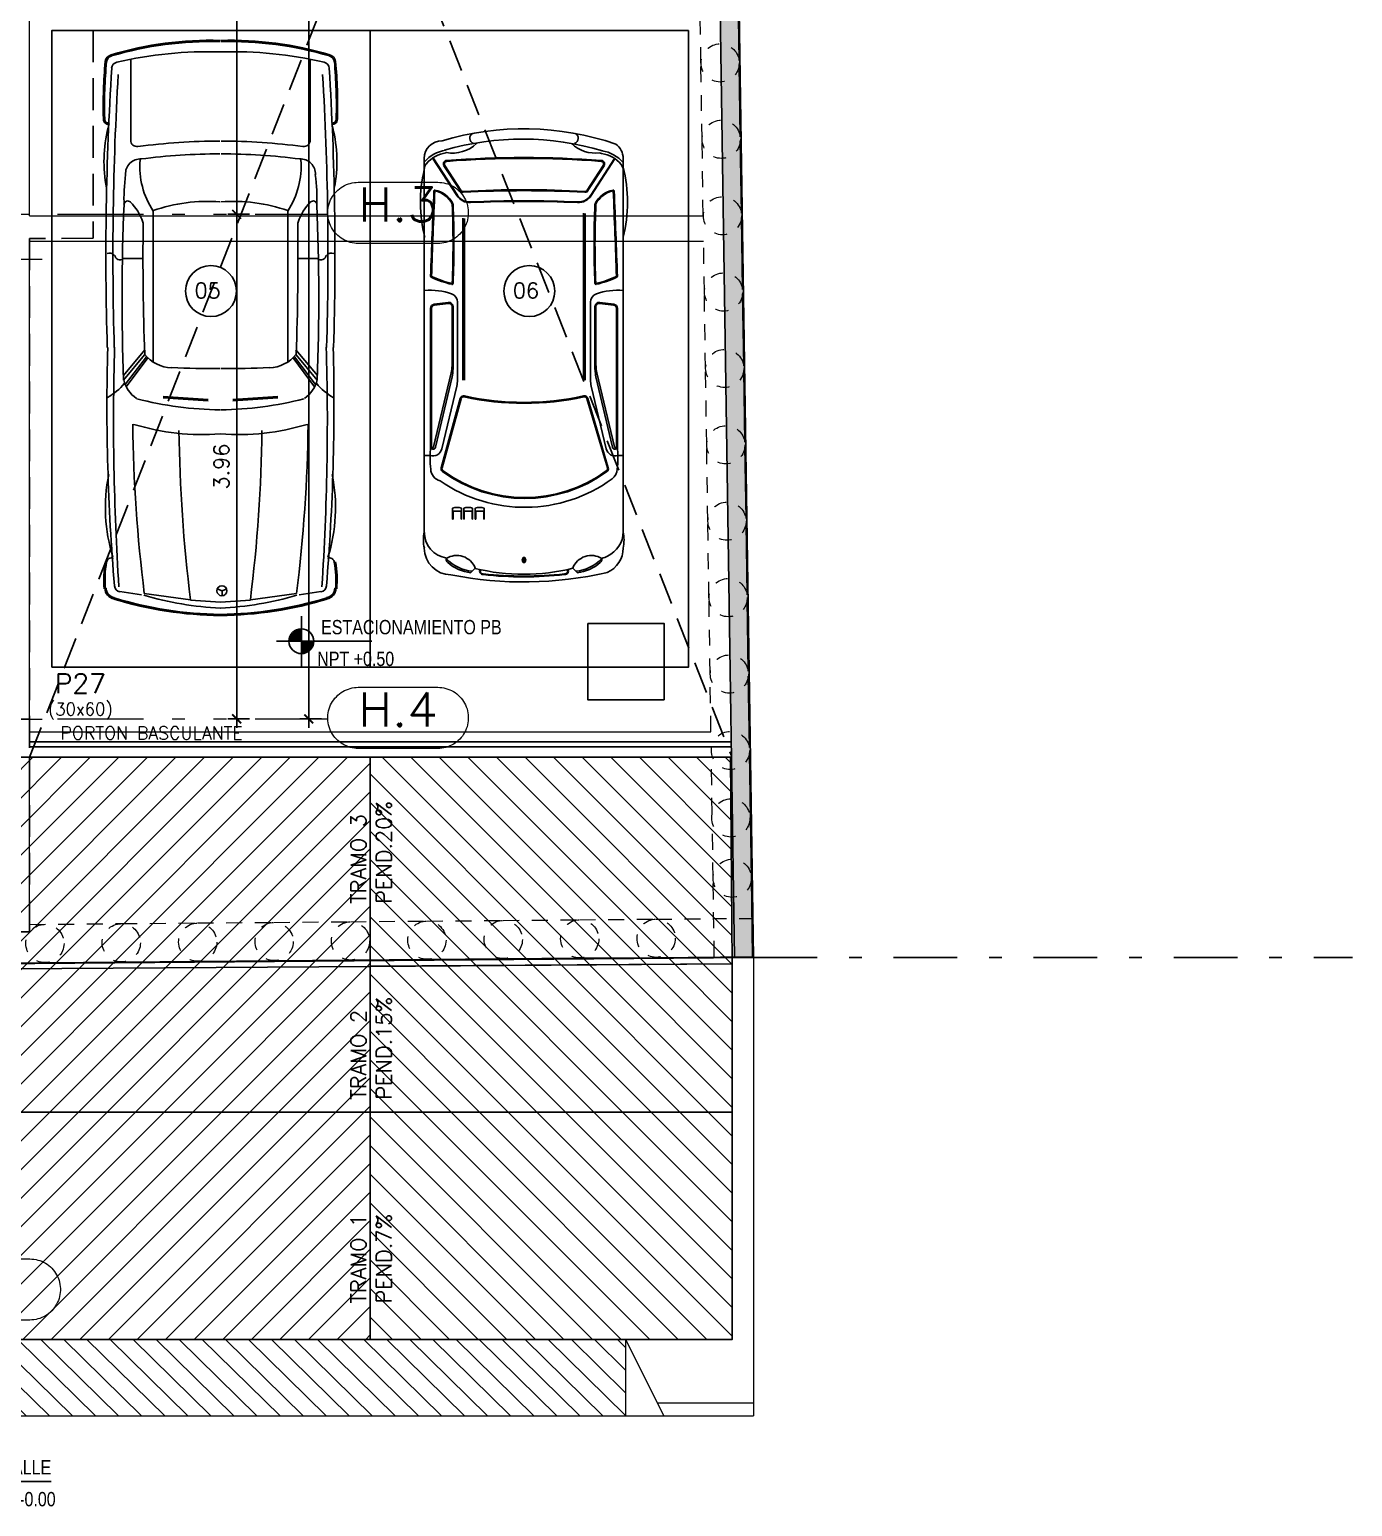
# Model space of a CAD drawing. Header units: metres. Extents: x 219 to 707, y -561 to -17.
# Drawn here: x 365.05 to 375.43, y -90.21 to -78.61 of the extents above; entities that cross this region are included whole.
import ezdxf
from ezdxf.enums import TextEntityAlignment as Align

# ---------------------------------------------------------------- set-up
doc = ezdxf.new("R2010")
doc.units = ezdxf.units.M
for name, pattern in [('CYPE_PUNTO', [0.075, 0, -0.075]), ('CYPE_RAYAPUNTOPUNTO', [0.45, 0.225, -0.075, 0, -0.075, 0, -0.075]), ('DASHDOT', [1, 0.5, -0.25, 0, -0.25]), ('DASHED', [0.75, 0.5, -0.25]), ('DASHED2', [0.375, 0.25, -0.125]), ('HIDDEN', [0.375, 0.25, -0.125])]:
    doc.linetypes.add(name, pattern=pattern)
for name, color, linetype in [('1', 1, 'Continuous'), ('A-Aberturas', 2, 'Continuous'), ('A-Autos', 254, 'Continuous'), ('A-Muros', 4, 'Continuous'), ('A-Pisos', 1, 'Continuous'), ('A-Proyección', 1, 'HIDDEN'), ('A-Texto', 3, 'Continuous'), ('CT-75-NIVEL', 1, 'Continuous'), ('Dr Ejes en bloque', 4, 'Continuous'), ('TCOTA', 1, 'Continuous')]:
    doc.layers.add(name, color=color, linetype=linetype)
doc.layers.add('4', color=7, linetype='Continuous', true_color=0x8c8c8c)
for name, color, linetype, lineweight in [('COTAS_REF_LINEAS', 2, 'Continuous', 0), ('COTAS_REPLANTEO', 7, 'CYPE_RAYAPUNTOPUNTO', 0), ('PILAR_DIM', 253, 'Continuous', 0), ('PILAR_EJES', 1, 'Continuous', 0), ('PILAR_REF', 253, 'Continuous', 0), ('VIG_CARAS', 253, 'Continuous', 9)]:
    doc.layers.add(name, color=color, linetype=linetype, lineweight=lineweight)
doc.layers.add('M1-Muro Común 20', color=12, linetype='Continuous', transparency=0.5)
doc.styles.add('CYPETXT', font='romans', dxfattribs={"height": 0.2})
doc.styles.add('ROMANS', font='arial.ttf', dxfattribs={"width": 1.02, "height": 1.2})
doc.styles.add('T12', font='romans.shx', dxfattribs={"height": 0.12})
doc.dimstyles.new('DIM50', dxfattribs={"dimtxt": 0.12, "dimasz": 0.07, "dimexe": 0.1, "dimexo": 0.05, "dimgap": 0.06, "dimtad": 1, "dimzin": 4, "dimdsep": 46, "dimtxsty": 'T12', "dimblk1": 'COTA1', "dimblk2": 'COTA1', "dimsah": 1, "dimcen": 0.07, "dimclrt": 3, "dimadec": 0, "dimazin": 0, "dimtfac": 1, "dimtmove": 2, "dimatfit": 0, "dimldrblk": 'COTA1', "dimfxl": 1, "dimtolj": 1, "dimtzin": 4, "dimarcsym": 0})
pattern_1 = [(45, (5.32467, -3e-14), (-0.1122532, 0.1122532), [])]
pattern_2 = [(135, (5.32467, -3e-14), (-0.1122532, -0.1122532), [])]

# ---------------------------------------------------------------- blocks, each defined once
blk = doc.blocks.new('Cabrio')
at = {"layer": 'A-Autos', "transparency": 33554483}
for p, q in [((-0.722, 3.796), (-0.722, 4.427)), ((0.687, 3.796), (0.687, 4.427)), ((-0.899, 3.893), (-0.891, 3.926)), ((0.864, 3.893), (0.856, 3.926)), ((-0.547, 3.239), (-0.547, 2.05)), ((0.512, 3.239), (0.512, 2.05)), ((-0.621, 2.866), (-0.78, 2.866)), ((0.586, 2.866), (0.745, 2.866)), ((-0.61, 2.15), (-0.78, 1.948)), ((-0.613, 2.11), (-0.778, 1.912)), ((-0.597, 2.094), (-0.765, 1.877)), ((-0.586, 2.09), (-0.757, 1.86)), ((0.551, 2.09), (0.722, 1.86)), ((0.563, 2.094), (0.73, 1.877)), ((0.575, 2.15), (0.745, 1.948)), ((0.578, 2.11), (0.743, 1.912)), ((-0.114, 1.759), (-0.467, 1.784)), ((-0.115, 1.749), (-0.467, 1.774)), ((0.079, 1.759), (0.432, 1.784)), ((0.08, 1.749), (0.432, 1.774)), ((-0.807, 0.251), (-0.637, 0.227)), ((-0.616, 0.237), (-0.253, 0.187)), ((-0.005, 0.258), (-0.038, 0.271)), ((-0.005, 0.258), (0.028, 0.271)), ((-0.005, 0.258), (-0.005, 0.218)), ((0.581, 0.237), (0.218, 0.187)), ((0.772, 0.251), (0.602, 0.227)), ((-0.253, 0.185), (-0.018, 0.169)), ((0.218, 0.185), (-0.017, 0.169))]:
    blk.add_line(p, q, dxfattribs=at)
blk.add_circle((-0.006, 0.258), 0.0394, dxfattribs=at)
for centre, radius, start, end in [((-0.092, 1.816), 2.765, 88.5213, 106.459), ((-0.092, 1.816), 2.755, 88.5365, 106.4736), ((0.057, 1.816), 2.765, 73.541, 91.4787), ((0.057, 1.816), 2.755, 73.5264, 91.4635), ((2.822, 4.068), 3.76, 174.7168, 181.5199), ((2.822, 4.068), 3.75, 174.7168, 181.5199), ((-0.862, 4.408), 0.06, 102.4399, 174.7168), ((-0.862, 4.408), 0.05, 102.4399, 174.7168), ((-0.822, 4.359), 0.05, 101.0037, 175.9241), ((-0.109, 1.299), 3.192, 88.3803, 103.08), ((0.074, 1.299), 3.192, 76.92, 91.6197), ((0.787, 4.359), 0.05, 4.0759, 78.9963), ((0.827, 4.408), 0.05, 5.2832, 77.5601), ((0.827, 4.408), 0.06, 5.2832, 77.5601), ((-2.857, 4.068), 3.75, 358.4801, 5.2832), ((-2.857, 4.068), 3.76, 358.4801, 5.2832), ((22.863, 2.889), 23.78, 176.4467, 181.7355), ((23.085, 2.891), 23.947, 176.5992, 181.7295), ((-23.12, 2.891), 23.947, 358.2705, 3.4008), ((-22.898, 2.889), 23.78, 358.2645, 3.5533), ((-0.895, 3.962), 0.0414, 168.2188, 278.24), ((-0.895, 3.962), 0.0314, 168.2188, 278.24), ((0.86, 3.962), 0.0414, 261.76, 11.7812), ((0.86, 3.962), 0.0314, 261.76, 11.7812), ((0.16, 3.629), 1.092, 165.9777, 191.0136), ((-0.195, 3.629), 1.092, 348.9864, 14.0223), ((-0.672, 3.796), 0.05, 180, 277.5451), ((-0.022, -1.111), 4.9, 90, 97.5451), ((-0.013, -1.111), 4.9, 82.4549, 90), ((0.637, 3.796), 0.05, 262.4549, 0), ((-0.647, 3.533), 0.116, 85.6414, 183.7934), ((-0.007, 3.592), 0.644, 175.638, 213.1874), ((-0.641, 3.64), 0.009, 97.4267, 175.638), ((-0.022, -1.111), 4.8, 90, 97.4267), ((-0.013, -1.111), 4.8, 82.5733, 90), ((-0.028, 3.592), 0.644, 326.8126, 4.362), ((0.612, 3.533), 0.116, 356.2066, 94.3586), ((0.606, 3.64), 0.009, 4.362, 82.5733), ((0.668, 3.334), 1.443, 172.3616, 182.1737), ((-0.703, 3.334), 1.443, 357.8263, 7.6384), ((16.216, 2.561), 17.006, 177.5401, 182.1882), ((-0.745, 3.289), 0.03, 47.8302, 176.9096), ((-1.023, 3.018), 0.418, 18.8652, 44.5869), ((-0.117, 2.014), 1.302, 85.7749, 109.2688), ((0.082, 2.014), 1.302, 70.7312, 94.2251), ((0.988, 3.018), 0.418, 135.4131, 161.1348), ((0.71, 3.289), 0.03, 3.0904, 132.1698), ((-16.251, 2.561), 17.006, 357.8118, 2.4599), ((-0.675, 3.137), 0.05, 357.7393, 18.8652), ((19.947, 2.869), 20.573, 179.2603, 182.0981), ((-19.982, 2.869), 20.573, 357.9019, 0.7397), ((0.64, 3.137), 0.05, 161.1348, 182.2607), ((-0.89, 2.855), 0.0541, 46.0554, 109.2358), ((0.855, 2.855), 0.0541, 70.7642, 133.9446), ((-0.807, 2.897), 0.0409, 184.5053, 310.9236), ((0.772, 2.897), 0.0409, 229.0764, 355.4947), ((16.166, 1.715), 17.075, 178.481, 184.7668), ((19.252, 1.591), 20.109, 178.346, 183.7106), ((-0.391, 2.29), 0.282, 218.1314, 267.7943), ((0.356, 2.29), 0.282, 272.2057, 321.8686), ((-19.287, 1.591), 20.109, 356.2894, 1.654), ((-16.201, 1.715), 17.075, 355.2332, 1.519), ((-0.125, 6.497), 4.494, 266.4971, 271.3186), ((0.09, 6.497), 4.494, 268.6814, 273.5029), ((-1.12, 2.165), 0.445, 299.0869, 321.3921), ((-0.544, 1.966), 0.238, 192.2235, 236.0087), ((0.509, 1.966), 0.238, 303.9913, 347.7765), ((1.085, 2.165), 0.445, 218.6079, 240.9131), ((0.021, 4.472), 2.794, 255.6204, 269.1394), ((-0.056, 4.472), 2.794, 270.8606, 284.3796), ((11.14, 1.707), 11.847, 180.678, 187.1268), ((-0.166, 3.296), 1.811, 252.9415, 274.7026), ((11.503, 1.657), 11.847, 180.678, 187.1268), ((0.131, 3.296), 1.811, 265.2974, 287.0585), ((-11.538, 1.657), 11.847, 352.8732, 359.322), ((-11.175, 1.707), 11.847, 352.8732, 359.322), ((0.381, 0.91), 1.302, 168.4789, 197.4067), ((-0.416, 0.91), 1.302, 342.5933, 11.5211), ((-0.183, 0.345), 0.751, 169.2854, 185.5407), ((-0.183, 0.345), 0.741, 169.2854, 185.5407), ((-0.874, 0.478), 0.0378, 63.4351, 179.3895), ((0.839, 0.478), 0.0378, 0.6105, 116.5649), ((0.148, 0.345), 0.741, 354.4593, 10.7146), ((0.148, 0.345), 0.751, 354.4593, 10.7146), ((-0.839, 0.28), 0.087, 181.8383, 260.9889), ((-0.839, 0.28), 0.077, 181.8383, 260.9889), ((-0.8, 0.3), 0.05, 184.7668, 262.0851), ((0.765, 0.3), 0.05, 277.9149, 355.2332), ((0.804, 0.28), 0.077, 279.0111, 358.1617), ((0.804, 0.28), 0.087, 279.0111, 358.1617), ((0.027, 3.116), 3.054, 253.195, 269.1512), ((0.027, 3.116), 3.044, 253.195, 269.1512), ((0.085, 2.57), 2.45, 253.3204, 267.5795), ((-0.12, 2.57), 2.45, 272.4205, 286.6796), ((-0.062, 3.116), 3.044, 270.8488, 286.805), ((-0.062, 3.116), 3.054, 270.8488, 286.805)]:
    blk.add_arc(centre, radius, start, end, dxfattribs=at)
blk = doc.blocks.new('Twingopl')
at = {"layer": 'A-Autos', "transparency": 33554483}
for p, q in [((3.387, 0.791), (0.456, 0.791)), ((1.056, 0.745), (1.056, 0.787)), ((1.12, 0.703), (1.673, 0.572)), ((1.122, 0.717), (1.704, 0.579)), ((1.124, 0.741), (2.21, 0.741)), ((1.124, 0.734), (2.21, 0.734)), ((2.25, 0.602), (2.236, 0.711)), ((2.257, 0.603), (2.243, 0.712)), ((3.097, 0.536), (3.391, 0.726)), ((3.1, 0.531), (3.394, 0.721)), ((0.957, 0.651), (1.501, 0.502)), ((0.959, 0.658), (1.503, 0.508)), ((1.108, 0.652), (1.599, 0.535)), ((3.135, 0.51), (3.329, 0.636)), ((3.139, 0.504), (3.333, 0.63)), ((0.642, 0.569), (0.554, 0.569)), ((0.554, 0.569), (0.554, 0.565)), ((0.619, 0.565), (0.554, 0.565)), ((0.554, 0.502), (0.619, 0.502)), ((0.554, 0.502), (0.554, 0.499)), ((0.554, 0.499), (0.642, 0.499)), ((0.642, 0.481), (0.554, 0.481)), ((0.554, 0.481), (0.554, 0.477)), ((0.619, 0.477), (0.554, 0.477)), ((0.619, 0.565), (0.619, 0.502)), ((0.619, 0.477), (0.619, 0.414)), ((1.648, 0.53), (2.258, 0.53)), ((1.648, 0.488), (2.919, 0.488)), ((1.648, 0.476), (2.915, 0.476)), ((1.73, 0.565), (2.224, 0.565)), ((1.76, 0.572), (2.224, 0.572)), ((0.172, 0.389), (0.134, 0.427)), ((0.554, 0.414), (0.619, 0.414)), ((0.554, 0.414), (0.554, 0.411)), ((0.554, 0.411), (0.642, 0.411)), ((0.642, 0.391), (0.554, 0.391)), ((0.554, 0.391), (0.554, 0.387)), ((0.619, 0.387), (0.554, 0.387)), ((0.619, 0.387), (0.619, 0.324)), ((0.554, 0.324), (0.619, 0.324)), ((0.554, 0.324), (0.554, 0.321)), ((0.554, 0.321), (0.642, 0.321)), ((0.214, 0.015), (0.234, 0.023)), ((0.214, 0.015), (0.214, 0.008)), ((0.214, 0), (0.214, 0.008)), ((0.214, 0), (0.234, -0.008)), ((0.219, 0.008), (0.234, 0.014)), ((0.219, 0.008), (0.234, 0.002)), ((0.254, 0.015), (0.234, 0.023)), ((0.248, 0.008), (0.234, 0.014)), ((0.248, 0.008), (0.234, 0.002)), ((0.254, 0), (0.234, -0.008)), ((0.254, 0.015), (0.254, 0.008)), ((0.254, 0), (0.254, 0.008)), ((0.172, -0.374), (0.134, -0.412)), ((1.648, -0.46), (2.959, -0.46)), ((0.957, -0.647), (1.502, -0.487)), ((0.959, -0.654), (1.504, -0.494)), ((1.108, -0.637), (1.599, -0.52)), ((1.12, -0.688), (1.673, -0.557)), ((1.122, -0.702), (1.704, -0.564)), ((1.648, -0.473), (2.955, -0.473)), ((1.648, -0.515), (2.258, -0.515)), ((1.73, -0.55), (2.224, -0.55)), ((1.76, -0.557), (2.224, -0.557)), ((3.097, -0.521), (3.385, -0.707)), ((3.1, -0.516), (3.388, -0.702)), ((3.135, -0.495), (3.329, -0.621)), ((3.139, -0.489), (3.333, -0.615)), ((2.25, -0.587), (2.236, -0.696)), ((2.257, -0.588), (2.243, -0.697)), ((3.387, -0.771), (0.456, -0.771)), ((1.056, -0.73), (1.056, -0.771)), ((1.124, -0.719), (2.21, -0.719)), ((1.124, -0.726), (2.21, -0.726))]:
    blk.add_line(p, q, dxfattribs=at)
for centre, radius, start, end in [((3.044, -0.287), 1.108, 76.5682, 104.372), ((0.328, 0.581), 0.21, 90, 180), ((0.456, 0.581), 0.21, 90, 170.7897), ((0.392, 0.53), 0.268, 76.1359, 103.8641), ((0.951, 0.642), 0.098, 92.0071, 165.6252), ((1.041, -0.139), 0.884, 84.5897, 96.0754), ((1.124, 0.722), 0.0717, 161.2582, 256.6586), ((1.124, 0.722), 0.0192, 90, 256.6586), ((1.124, 0.725), 0.00875, 90, 256.6586), ((2.21, 0.708), 0.0332, 7.341, 90), ((2.21, 0.708), 0.0262, 7.341, 90), ((1.875, 0.741), 0.478, 339.7951, 5.4828), ((3.148, 0.41), 0.766, 154.7782, 167.7136), ((3.148, 0.41), 0.759, 154.7782, 167.7136), ((2.461, 0.734), 0.007, 88.087, 154.7782), ((0.174, -67.735), 68.514, 87.52458, 88.087), ((0.174, -67.735), 68.507, 87.52458, 88.087), ((2.939, 0.748), 0.198, 297.2319, 348.3809), ((2.939, 0.748), 0.205, 297.2319, 348.3809), ((3.133, 0.708), 0.007, 348.3809, 87.5246), ((3.302, 0.721), 0.07, 49.9236, 90), ((3.188, 0.586), 0.246, 8.0877, 49.9236), ((3.188, 0.586), 0.267, 8.0877, 49.9236), ((3.387, 0.651), 0.14, 0, 90), ((3.002, 0.01), 2.94, 168.7979, 192.9118), ((0.476, 0.382), 0.345, 139.4645, 172.5978), ((0.476, 0.382), 0.331, 134.1717, 174.4898), ((0.114, 0.536), 0.156, 290.9353, 32.2822), ((0.25, 0.564), 0.0554, 94.7139, 130.6166), ((1.812, 0.002), 1.164, 145.2048, 216.1338), ((1.812, 0.002), 1.094, 143.8465, 216.1338), ((1.812, 0.002), 1.087, 143.8465, 216.1338), ((0.951, 0.631), 0.028, 74.6363, 143.8465), ((0.951, 0.631), 0.021, 74.6363, 143.8465), ((2.224, 0.598), 0.0332, 270, 7.341), ((2.224, 0.598), 0.0262, 270, 7.341), ((3.345, 0.612), 0.028, 4.3226, 122.8691), ((3.345, 0.612), 0.021, 4.3226, 122.8691), ((-4.657, 0.008), 8.045, 355.6774, 4.3226), ((-4.657, 0.008), 8.052, 355.6774, 4.3226), ((3.697, 0.566), 0.267, 169.0452, 224.17), ((1.373, 0.021), 2.146, 16.1208, 16.3515), ((1.373, 0.021), 2.167, 343.1335, 16.3515), ((1.385, 0.01), 2.236, 341.1429, 16.6677), ((0.528, 0.534), 0.119, 342.9385, 17.0615), ((0.528, 0.446), 0.119, 342.9385, 17.0615), ((3.67, 0.008), 2.205, 167.7067, 192.3054), ((3.67, 0.008), 2.198, 167.7067, 192.3054), ((1.496, 0.481), 0.021, 347.7067, 74.6363), ((1.496, 0.481), 0.028, 347.7067, 74.6363), ((1.648, 0.74), 0.21, 256.6586, 270), ((1.73, 0.814), 0.248, 256.6586, 270), ((1.76, 0.814), 0.241, 256.6586, 270), ((2.258, 0.6), 0.07, 270, 339.7951), ((2.406, 0.572), 0.007, 167.7136, 267.5226), ((2.714, 7.703), 7.138, 267.5226, 272.5315), ((2.714, 7.703), 7.145, 267.5226, 272.5315), ((3.03, 0.572), 0.007, 272.5315, 297.2319), ((3.163, 0.433), 0.122, 122.8691, 182.7394), ((3.163, 0.433), 0.117, 122.8691, 182.7394), ((3.15, 0.487), 0.028, 122.8691, 183.0909), ((-5.723, 0.008), 8.858, 356.9091, 3.0909), ((3.15, 0.487), 0.021, 122.8691, 183.0909), ((-5.723, 0.008), 8.865, 356.9091, 3.0909), ((0.147, 0.329), 0.0269, 60.7534, 182.4248), ((1.711, 0.01), 1.589, 166.0706, 194.0594), ((0.147, 0.329), 0.0217, 56.491, 180), ((0.528, 0.356), 0.119, 342.9385, 17.0615), ((-5.723, 0.008), 8.774, 357.2606, 2.7394), ((-5.723, 0.008), 8.779, 357.2606, 2.7394), ((3.546, 0.391), 0.0426, 24.1005, 162.1205), ((3.025, 0.01), 2.923, 173.7552, 186.283), ((3.025, 0.01), 2.917, 173.7552, 186.2963), ((0.147, -0.314), 0.0269, 172.3922, 301.3619), ((0.147, -0.314), 0.0217, 170.7928, 306.1742), ((0.476, -0.367), 0.345, 187.4022, 220.5355), ((0.476, -0.367), 0.331, 185.5102, 225.8283), ((0.114, -0.521), 0.156, 327.7178, 69.0647), ((1.496, -0.467), 0.021, 286.3816, 12.3054), ((1.496, -0.467), 0.028, 286.3816, 12.3054), ((3.163, -0.418), 0.122, 177.2606, 237.1309), ((3.163, -0.418), 0.117, 177.2606, 237.1309), ((3.697, -0.551), 0.267, 135.83, 187.8591), ((3.546, -0.376), 0.0426, 197.8795, 335.8995), ((1.648, -0.725), 0.21, 90, 103.3414), ((1.73, -0.799), 0.248, 90, 103.3414), ((1.76, -0.799), 0.241, 90, 103.3414), ((2.224, -0.583), 0.0332, 352.659, 90), ((2.224, -0.583), 0.0262, 352.659, 90), ((2.258, -0.585), 0.07, 20.2049, 90), ((1.875, -0.726), 0.478, 354.5172, 20.2049), ((2.406, -0.557), 0.007, 92.4774, 192.2864), ((3.148, -0.395), 0.766, 192.2864, 205.2218), ((2.714, -7.688), 7.145, 87.4685, 92.4774), ((2.714, -7.688), 7.138, 87.4685, 92.4774), ((3.148, -0.395), 0.759, 192.2864, 205.2218), ((3.03, -0.557), 0.007, 62.7681, 87.4685), ((2.939, -0.733), 0.198, 11.6191, 62.7681), ((2.939, -0.733), 0.205, 11.6191, 62.7681), ((3.15, -0.472), 0.028, 176.9091, 237.1309), ((3.15, -0.472), 0.021, 176.9091, 237.1309), ((3.387, -0.631), 0.14, 0, 0), ((0.328, -0.561), 0.21, 204.1139, 270), ((0.25, -0.549), 0.0554, 229.3834, 265.2861), ((1.711, 0.01), 1.589, 202.7429, 204.4734), ((0.456, -0.561), 0.21, 204.4734, 270), ((0.951, -0.627), 0.098, 216.1338, 267.9929), ((0.951, -0.627), 0.028, 216.1338, 286.3816), ((0.951, -0.627), 0.021, 216.1338, 286.3816), ((1.124, -0.707), 0.0717, 103.3414, 198.7418), ((1.124, -0.707), 0.0192, 103.3414, 270), ((0.174, 67.75), 68.507, 271.913, 272.47542), ((3.133, -0.693), 0.007, 272.4754, 11.6191), ((3.345, -0.597), 0.028, 237.1309, 355.6774), ((3.345, -0.597), 0.021, 237.1309, 355.6774), ((3.183, -0.567), 0.246, 310.0764, 351.9123), ((3.183, -0.567), 0.267, 310.0764, 351.9123), ((1.373, 0.021), 2.146, 343.1335, 343.6118), ((0.392, -0.483), 0.295, 257.4213, 282.5787), ((1.041, 0.154), 0.884, 263.9246, 275.4103), ((1.124, -0.71), 0.00875, 103.3414, 270), ((2.21, -0.693), 0.0262, 270, 352.659), ((2.21, -0.693), 0.0332, 270, 352.659), ((2.461, -0.719), 0.007, 205.2218, 271.913), ((0.174, 67.75), 68.514, 271.913, 272.47542), ((3.044, 0.302), 1.108, 255.628, 284.372), ((3.296, -0.701), 0.07, 270, 310.0764), ((3.387, -0.631), 0.14, 270, 324.4753)]:
    blk.add_arc(centre, radius, start, end, dxfattribs=at)
blk = doc.blocks.new('NIVELpl')
for p, q in [((0, 0.261), (0, -0.261)), ((-0.261, 0), (0.738, 0))]:
    blk.add_line(p, q)
at = {"const_width": 0.13}
for points in [[(0, 0.065, 0.414214), (-0.065, 0, 1)], [(0, -0.065, 0.414214), (0.065, 0, 1)]]:
    blk.add_lwpolyline(points, format="xyb", dxfattribs=at)
blk.add_circle((0, 0), 0.13)
at = {"style": 'ROMANS', "width": 0.8}
for tag, p in [('NIVEL', (0.724, 0.072)), ('DESCR', (0.724, -0.26))]:
    blk.add_attdef(tag, text='', height=0.15, dxfattribs=at).set_placement(p, align=Align.RIGHT)
blk = doc.blocks.new('A$C3632c70e')
h = blk.add_hatch()
h.set_pattern_fill('ANSI31', color=256, scale=0.04, angle=90.4793)
h.set_pattern_definition([(135.479328, (-337.07613, 70.3246), (-0.089048153, -0.090550685), [])])
h.paths.add_polyline_path([(27.75, -19.173), (32.65, -19.173), (32.65, -18.573), (27.75, -18.573)])
at = {"lineweight": 0}
for p, q in [((33.655, -15.573), (33.655, -19.173)), ((22.97, -18.573), (32.65, -18.573)), ((32.65, -18.573), (32.65, -19.173)), ((32.65, -18.573), (32.95, -19.173)), ((33.655, -19.073), (32.9, -19.073)), ((-0.293, -19.173), (33.655, -19.173))]:
    blk.add_line(p, q, dxfattribs=at)
blk = doc.blocks.new('Ejes del pilar')
at = {"layer": 'PILAR_EJES'}
for p, q in [((0, -0.5), (0, 0.5)), ((-0.5, 0), (0.5, 0))]:
    blk.add_line(p, q, dxfattribs=at)
blk = doc.blocks.new('A$Ce6b0c617')
at = {"layer": 'VIG_CARAS'}
for p, q in [((6.6, -9.648), (6.6, -3.549)), ((6.6, -9.648), (6.6, -3.549)), ((12.172, -8.429), (12.163, -7.859)), ((12.172, -8.429), (12.163, -7.859)), ((12.181, -9.028), (12.172, -8.46)), ((12.181, -9.028), (12.172, -8.46)), ((12.19, -9.628), (12.181, -9.06)), ((12.19, -9.628), (12.181, -9.06)), ((6.6, -9.648), (11.89, -9.648)), ((6.6, -9.648), (11.89, -9.648)), ((12.199, -10.227), (12.19, -9.661)), ((12.199, -10.227), (12.19, -9.661)), ((6.6, -13.699), (6.6, -9.848)), ((6.6, -9.848), (11.893, -9.848)), ((6.6, -13.699), (6.6, -9.848)), ((6.6, -9.848), (11.893, -9.848)), ((12.208, -10.827), (12.199, -10.261)), ((12.208, -10.827), (12.199, -10.261)), ((12.217, -11.426), (12.208, -10.862)), ((12.217, -11.426), (12.208, -10.862)), ((12.226, -12.025), (12.217, -11.462)), ((12.226, -12.025), (12.217, -11.462)), ((12.235, -12.625), (12.226, -12.063)), ((12.235, -12.625), (12.226, -12.063)), ((12.244, -13.224), (12.235, -12.663)), ((12.244, -13.224), (12.235, -12.663)), ((12.253, -13.824), (12.244, -13.263)), ((12.253, -13.824), (12.244, -13.263)), ((6.6, -13.699), (11.951, -13.699)), ((6.6, -13.699), (11.951, -13.699)), ((6.6, -15.212), (6.6, -13.899)), ((6.6, -13.899), (11.954, -13.899)), ((6.6, -15.212), (6.6, -13.899)), ((6.6, -13.899), (11.954, -13.899)), ((12.261, -14.374), (12.253, -13.864)), ((12.261, -14.374), (12.253, -13.864)), ((12.268, -14.848), (12.261, -14.374)), ((12.268, -14.848), (12.261, -14.374)), ((12.277, -15.465), (12.268, -14.848)), ((12.277, -15.465), (12.268, -14.848)), ((6.142, -15.515), (6.702, -15.511)), ((6.142, -15.515), (6.702, -15.511)), ((6.741, -15.511), (7.303, -15.506)), ((6.741, -15.511), (7.303, -15.506)), ((7.34, -15.506), (7.904, -15.501)), ((7.34, -15.506), (7.904, -15.501)), ((7.939, -15.501), (8.506, -15.496)), ((7.939, -15.501), (8.506, -15.496)), ((8.537, -15.496), (9.107, -15.491)), ((8.537, -15.496), (9.107, -15.491)), ((9.135, -15.491), (9.709, -15.486)), ((9.135, -15.491), (9.709, -15.486)), ((9.734, -15.486), (10.311, -15.481)), ((9.734, -15.486), (10.311, -15.481)), ((10.331, -15.481), (10.914, -15.476)), ((10.331, -15.481), (10.914, -15.476)), ((10.928, -15.476), (11.521, -15.471)), ((10.928, -15.476), (11.521, -15.471)), ((11.521, -15.471), (12.277, -15.465)), ((11.521, -15.471), (12.277, -15.465))]:
    blk.add_line(p, q, dxfattribs=at)
at = {"layer": 'VIG_CARAS', "color": 2, "linetype": 'DASHED', "ltscale": 0.25}
for p, q in [((11.872, -8.449), (11.863, -7.849)), ((11.872, -8.449), (11.863, -7.849)), ((11.881, -9.049), (11.872, -8.449)), ((11.881, -9.049), (11.872, -8.449)), ((11.89, -9.648), (11.881, -9.049)), ((11.89, -9.648), (11.881, -9.049)), ((11.899, -10.249), (11.893, -9.848)), ((11.899, -10.249), (11.893, -9.848)), ((11.908, -10.849), (11.899, -10.249)), ((11.908, -10.849), (11.899, -10.249)), ((11.917, -11.449), (11.908, -10.849)), ((11.917, -11.449), (11.908, -10.849)), ((11.926, -12.049), (11.917, -11.449)), ((11.926, -12.049), (11.917, -11.449)), ((11.935, -12.648), (11.926, -12.049)), ((11.935, -12.648), (11.926, -12.049)), ((11.944, -13.248), (11.935, -12.648)), ((11.944, -13.248), (11.935, -12.648)), ((11.951, -13.699), (11.944, -13.248)), ((11.951, -13.699), (11.944, -13.248)), ((11.96, -14.344), (11.954, -13.899)), ((11.96, -14.344), (11.954, -13.899)), ((11.968, -14.852), (11.961, -14.413)), ((11.968, -14.852), (11.961, -14.413)), ((11.977, -15.467), (11.968, -14.852)), ((11.977, -15.467), (11.968, -14.852)), ((8.519, -15.196), (9.119, -15.191)), ((8.519, -15.196), (9.119, -15.191)), ((9.119, -15.191), (9.719, -15.186)), ((9.119, -15.191), (9.719, -15.186)), ((9.719, -15.186), (10.319, -15.181)), ((9.719, -15.186), (10.319, -15.181)), ((10.319, -15.181), (10.919, -15.176)), ((10.319, -15.181), (10.919, -15.176)), ((10.919, -15.176), (11.519, -15.171)), ((10.919, -15.176), (11.519, -15.171)), ((11.519, -15.171), (11.973, -15.167)), ((11.519, -15.171), (11.973, -15.167)), ((6.6, -15.212), (7.319, -15.206)), ((6.6, -15.212), (7.319, -15.206)), ((7.319, -15.206), (7.919, -15.201)), ((7.319, -15.206), (7.919, -15.201)), ((7.919, -15.201), (8.519, -15.196)), ((7.919, -15.201), (8.519, -15.196))]:
    blk.add_line(p, q, dxfattribs=at)
at = {"layer": 'VIG_CARAS', "linetype": 'CYPE_PUNTO'}
blk.add_line((11.973, -15.167), (12.273, -15.165), dxfattribs=at)
blk.add_line((11.973, -15.167), (12.273, -15.165), dxfattribs=at)
at = {"layer": 'VIG_CARAS', "color": 2, "linetype": 'DASHED', "ltscale": 0.15}
for centre in [(12.023, -8.447), (12.023, -8.447), (12.032, -9.047), (12.032, -9.047), (12.041, -9.647), (12.041, -9.647), (12.05, -10.246), (12.05, -10.246), (12.059, -10.846), (12.059, -10.846), (12.068, -11.446), (12.068, -11.446), (12.077, -12.046), (12.077, -12.046), (12.086, -12.646), (12.086, -12.646), (12.095, -13.246), (12.095, -13.246), (12.104, -13.846), (12.104, -13.846), (12.107, -14.376), (12.107, -14.376), (12.118, -14.85), (12.118, -14.85), (9.12, -15.342), (9.12, -15.342), (9.72, -15.336), (9.72, -15.336), (10.32, -15.331), (10.32, -15.331), (10.92, -15.326), (10.92, -15.326), (11.52, -15.321), (11.52, -15.321), (6.72, -15.362), (6.72, -15.362), (7.32, -15.357), (7.32, -15.357), (7.92, -15.352), (7.92, -15.352), (8.52, -15.347), (8.52, -15.347)]:
    blk.add_circle(centre, 0.15, dxfattribs=at)
at = {"layer": 'PILAR_EJES', "xscale": 0.5}
for p, yscale in [((6.449, -9.987), 0.9000000000000001), ((6.449, -9.987), 0.9000000000000001), ((6.449, -13.6), 0.8), ((6.449, -13.6), 0.8)]:
    blk.add_blockref('Ejes del pilar', p, dxfattribs=dict(at, yscale=yscale))
at = {"layer": 'PILAR_DIM', "lineweight": 0, "style": 'CYPETXT', "width": 0.882521}
blk.add_text('(30x60)', height=0.1, dxfattribs=at).set_placement((6.744, -13.571), (7.252, -13.571), align=Align.FIT)
blk.add_text('(30x60)', height=0.1, dxfattribs=at).set_placement((6.744, -13.571), (7.252, -13.571), align=Align.FIT)
at = {"layer": 'PILAR_REF', "style": 'CYPETXT', "width": 0.951021}
blk.add_text('P27', height=0.1533, dxfattribs=at).set_placement((6.797, -13.397), (7.199, -13.397), align=Align.FIT)
blk.add_text('P27', height=0.1533, dxfattribs=at).set_placement((6.797, -13.397), (7.199, -13.397), align=Align.FIT)
blk = doc.blocks.new('COTA1')
for p, q in [((-1.5, 0), (1, 0)), ((0, 1), (0, -1))]:
    blk.add_line(p, q)
at = {"const_width": 0.2}
blk.add_lwpolyline([(-0.5, -0.5), (0.5, 0.5)], dxfattribs=at)
blk = doc.blocks.new('*D841')
at = {"layer": 'Defpoints', "color": 0, "transparency": 16777216}
for p in [(140.954, 140.394), (141.984, 140.394, 0), (140.954, 134.109)]:
    blk.add_point(p, dxfattribs=at)
at = {"layer": 'TCOTA', "color": 0, "lineweight": -2, "transparency": 16777216}
for p, q in [((141.934, 140.394), (140.854, 140.394)), ((140.954, 134.179), (140.954, 140.324)), ((141.004, 134.109), (141.054, 134.109))]:
    blk.add_line(p, q, dxfattribs=at)
at = {"layer": 'TCOTA', "color": 0, "lineweight": -2, "transparency": 16777216, "xscale": 0.07, "yscale": 0.07, "zscale": 0.07}
for p, rotation in [((140.954, 140.394), 90), ((140.954, 134.109), 270)]:
    blk.add_blockref('COTA1', p, dxfattribs=dict(at, rotation=rotation))
at = {"layer": 'TCOTA', "color": 3, "transparency": 16777216, "insert": (140.834, 137.251), "char_height": 0.12, "attachment_point": 5, "rotation": 90, "style": 'T12'}
blk.add_mtext('\\A1;6.29', dxfattribs=at)
blk = doc.blocks.new('*D842')
at = {"layer": 'Defpoints', "color": 0, "transparency": 16777216}
for p in [(140.954, 134.109), (140.954, 134.109), (140.954, 130.147)]:
    blk.add_point(p, dxfattribs=at)
at = {"layer": 'TCOTA', "color": 0, "lineweight": -2, "transparency": 16777216}
for p, q in [((141.004, 134.109), (141.054, 134.109)), ((140.954, 130.217), (140.954, 134.039)), ((141.004, 130.147), (141.054, 130.147))]:
    blk.add_line(p, q, dxfattribs=at)
at = {"layer": 'TCOTA', "color": 0, "lineweight": -2, "transparency": 16777216, "xscale": 0.07, "yscale": 0.07, "zscale": 0.07}
for p, rotation in [((140.954, 134.109), 90), ((140.954, 130.147), 270)]:
    blk.add_blockref('COTA1', p, dxfattribs=dict(at, rotation=rotation))
at = {"layer": 'TCOTA', "color": 3, "transparency": 16777216, "insert": (140.834, 132.128), "char_height": 0.12, "attachment_point": 5, "rotation": 90, "style": 'T12'}
blk.add_mtext('\\A1;3.96', dxfattribs=at)
blk = doc.blocks.new('*D843')
at = {"layer": 'Defpoints', "color": 0, "transparency": 16777216}
for p in [(141.52, 143.747), (141.52, 143.747), (141.52, 130.147)]:
    blk.add_point(p, dxfattribs=at)
at = {"layer": 'TCOTA', "color": 0, "lineweight": -2, "transparency": 16777216}
for p, q in [((141.57, 143.747), (141.62, 143.747)), ((141.52, 130.217), (141.52, 143.677)), ((141.57, 130.147), (141.62, 130.147))]:
    blk.add_line(p, q, dxfattribs=at)
at = {"layer": 'TCOTA', "color": 0, "lineweight": -2, "transparency": 16777216, "xscale": 0.07, "yscale": 0.07, "zscale": 0.07}
for p, rotation in [((141.52, 143.747), 90), ((141.52, 130.147), 270)]:
    blk.add_blockref('COTA1', p, dxfattribs=dict(at, rotation=rotation))
at = {"layer": 'TCOTA', "color": 3, "transparency": 16777216, "insert": (141.4, 136.947), "char_height": 0.12, "attachment_point": 5, "rotation": 90, "style": 'T12'}
blk.add_mtext('\\A1;13.60', dxfattribs=at)
blk = doc.blocks.new('DSADADASDAS')
at = {"layer": 'COTAS_REF_LINEAS'}
for points in [[(142.533, 134.361), (142.55, 134.36), (142.565, 134.359), (142.581, 134.356), (142.597, 134.352), (142.612, 134.348), (142.627, 134.342), (142.642, 134.335), (142.656, 134.327), (142.669, 134.319), (142.682, 134.309), (142.694, 134.299), (142.706, 134.288), (142.717, 134.276), (142.727, 134.263), (142.736, 134.25), (142.744, 134.236), (142.751, 134.222), (142.757, 134.207), (142.763, 134.192), (142.767, 134.176), (142.77, 134.161), (142.772, 134.145), (142.773, 134.129), (142.773, 134.113), (142.772, 134.097), (142.77, 134.081), (142.767, 134.065), (142.763, 134.05), (142.757, 134.035), (142.751, 134.02), (142.744, 134.005), (142.736, 133.992), (142.727, 133.978), (142.717, 133.966), (142.706, 133.954), (142.694, 133.943), (142.682, 133.932), (142.669, 133.923), (142.656, 133.914), (142.642, 133.907), (142.627, 133.9), (142.612, 133.894), (142.597, 133.889), (142.581, 133.886), (142.565, 133.883), (142.55, 133.881), (142.533, 133.881), (141.909, 133.881), (141.893, 133.881), (141.878, 133.883), (141.862, 133.886), (141.846, 133.889), (141.831, 133.894), (141.816, 133.9), (141.801, 133.907), (141.787, 133.914), (141.774, 133.923), (141.761, 133.932), (141.749, 133.943), (141.737, 133.954), (141.726, 133.966), (141.716, 133.978), (141.707, 133.992), (141.699, 134.005), (141.692, 134.02), (141.686, 134.035), (141.68, 134.05), (141.676, 134.065), (141.673, 134.081), (141.671, 134.097), (141.67, 134.113), (141.67, 134.129), (141.671, 134.145), (141.673, 134.161), (141.676, 134.176), (141.68, 134.192), (141.686, 134.207), (141.692, 134.222), (141.699, 134.236), (141.707, 134.25), (141.716, 134.263), (141.726, 134.276), (141.737, 134.288), (141.749, 134.299), (141.761, 134.309), (141.774, 134.319), (141.787, 134.327), (141.801, 134.335), (141.816, 134.342), (141.831, 134.348), (141.846, 134.352), (141.862, 134.356), (141.878, 134.359), (141.893, 134.36), (141.909, 134.361), (142.533, 134.361)], [(142.533, 130.395), (142.55, 130.394), (142.565, 130.393), (142.581, 130.39), (142.597, 130.386), (142.612, 130.381), (142.627, 130.376), (142.642, 130.369), (142.656, 130.361), (142.669, 130.353), (142.682, 130.343), (142.694, 130.333), (142.706, 130.321), (142.717, 130.31), (142.727, 130.297), (142.736, 130.284), (142.744, 130.27), (142.751, 130.256), (142.757, 130.241), (142.763, 130.226), (142.767, 130.21), (142.77, 130.195), (142.772, 130.179), (142.773, 130.163), (142.773, 130.147), (142.772, 130.131), (142.77, 130.115), (142.767, 130.099), (142.763, 130.084), (142.757, 130.068), (142.751, 130.054), (142.744, 130.039), (142.736, 130.026), (142.727, 130.012), (142.717, 130), (142.706, 129.988), (142.694, 129.977), (142.682, 129.966), (142.669, 129.957), (142.656, 129.948), (142.642, 129.94), (142.627, 129.934), (142.612, 129.928), (142.597, 129.923), (142.581, 129.919), (142.565, 129.917), (142.55, 129.915), (142.533, 129.915), (141.909, 129.915), (141.893, 129.915), (141.878, 129.917), (141.862, 129.919), (141.846, 129.923), (141.831, 129.928), (141.816, 129.934), (141.801, 129.94), (141.787, 129.948), (141.774, 129.957), (141.761, 129.966), (141.749, 129.977), (141.737, 129.988), (141.726, 130), (141.716, 130.012), (141.707, 130.026), (141.699, 130.039), (141.692, 130.054), (141.686, 130.068), (141.68, 130.084), (141.676, 130.099), (141.673, 130.115), (141.671, 130.131), (141.67, 130.147), (141.67, 130.163), (141.671, 130.179), (141.673, 130.195), (141.676, 130.21), (141.68, 130.226), (141.686, 130.241), (141.692, 130.256), (141.699, 130.27), (141.707, 130.284), (141.716, 130.297), (141.726, 130.31), (141.737, 130.321), (141.749, 130.333), (141.761, 130.343), (141.774, 130.353), (141.787, 130.361), (141.801, 130.369), (141.816, 130.376), (141.831, 130.381), (141.846, 130.386), (141.862, 130.39), (141.878, 130.393), (141.893, 130.394), (141.909, 130.395), (142.533, 130.395)]]:
    blk.add_lwpolyline(points, close=True, dxfattribs=at)
blk.add_lwpolyline([(138.726, 125.906), (139.33, 125.906), (139.33, 125.906), (139.346, 125.905), (139.362, 125.904), (139.378, 125.901), (139.393, 125.897), (139.408, 125.893), (139.423, 125.887), (139.438, 125.88), (139.452, 125.872), (139.466, 125.864), (139.478, 125.854), (139.491, 125.844), (139.502, 125.833), (139.513, 125.821), (139.523, 125.808), (139.532, 125.795), (139.54, 125.781), (139.547, 125.767), (139.554, 125.752), (139.559, 125.737), (139.563, 125.722), (139.566, 125.706), (139.569, 125.69), (139.57, 125.674), (139.57, 125.658), (139.569, 125.642), (139.566, 125.626), (139.563, 125.61), (139.559, 125.595), (139.554, 125.58), (139.547, 125.565), (139.54, 125.551), (139.532, 125.537), (139.523, 125.524), (139.513, 125.511), (139.502, 125.499), (139.491, 125.488), (139.478, 125.478), (139.466, 125.468), (139.452, 125.459), (139.438, 125.452), (139.423, 125.445), (139.408, 125.439), (139.393, 125.435), (139.378, 125.431), (139.362, 125.428), (139.346, 125.427), (139.33, 125.426), (138.726, 125.426)], dxfattribs=at)
at = {"layer": 'COTAS_REPLANTEO', "ltscale": 3}
for p, q in [((110.098, 134.109, -0.525), (141.67, 134.109, -0.525)), ((110.098, 130.147, -0.525), (141.67, 130.147, -0.525))]:
    blk.add_line(p, q, dxfattribs=at)
at = {"layer": 'COTAS_REF_LINEAS', "style": 'CYPETXT'}
for s, width, p, p2 in [('H.3', 1.002857, (141.909, 134.054, -0.525), (142.533, 134.054, -0.525)), ('H.4', 0.9828, (141.909, 130.088, -0.525), (142.533, 130.088, -0.525))]:
    blk.add_text(s, height=0.2667, dxfattribs=dict(at, width=width)).set_placement(p, p2, align=Align.FIT)
at = {"layer": 'TCOTA'}
for base, p1, p2, picture, middle in [((141.52, 143.747, -0.525), (141.52, 130.147, -0.525), (141.52, 143.747, -0.525), '*D843', (141.4, 136.947, -0.525)), ((140.9541, 140.394, -0.525), (140.9541, 134.1088, -0.525), (141.9839, 140.394, -0.525), '*D841', (140.8341, 137.2514, -0.525)), ((140.954, 134.109, -0.525), (140.954, 130.147, -0.525), (140.954, 134.109, -0.525), '*D842', (140.834, 132.128, -0.525))]:
    dim = blk.add_linear_dim(base=base, p1=p1, p2=p2, angle=90, dimstyle='DIM50', dxfattribs=at)
    dim.commit()
    dim.dimension.update_dxf_attribs({"geometry": picture, "text_midpoint": middle})

msp = doc.modelspace()

# ---------------------------------------------------------------- hatches: boundary and pattern name
h = msp.add_hatch()
h.set_pattern_fill('ANSI31', color=253, scale=0.05)
h.set_pattern_definition(pattern_1)
h.paths.add_polyline_path([(364.895, -85.987), (364.895, -84.326), (367.72, -84.326), (367.72, -85.968)])
h = msp.add_hatch()
h.set_pattern_fill('ANSI31', color=253, scale=0.05, angle=90)
h.set_pattern_definition(pattern_2)
h.paths.add_polyline_path([(370.564, -85.948), (370.55, -84.326), (367.72, -84.326), (367.72, -85.968)])
at = {"transparency": 33554534}
h = msp.add_hatch(dxfattribs=at)
h.set_pattern_fill('ANSI31', color=253, scale=0.05)
h.set_pattern_definition(pattern_1)
h.paths.add_polyline_path([(364.895, -87.112), (367.72, -87.112), (367.72, -85.968), (364.895, -85.987)])
h = msp.add_hatch(dxfattribs=at)
h.set_pattern_fill('ANSI31', color=253, scale=0.05, angle=90)
h.set_pattern_definition(pattern_2)
h.paths.add_polyline_path([(367.721, -87.112), (370.564, -87.112), (370.564, -85.948), (367.72, -85.967)])
h = msp.add_hatch(dxfattribs=at)
h.set_pattern_fill('ANSI31', color=253, scale=0.05)
h.set_pattern_definition(pattern_1)
h.paths.add_polyline_path([(364.895, -88.897), (367.72, -88.897), (367.72, -87.112), (364.895, -87.112)])
h = msp.add_hatch(dxfattribs=at)
h.set_pattern_fill('ANSI31', color=253, scale=0.05, angle=90)
h.set_pattern_definition(pattern_2)
h.paths.add_polyline_path([(367.72, -87.112), (370.564, -87.112), (370.564, -88.897), (367.72, -88.897)])
at = {"layer": 'M1-Muro Común 20', "transparency": 33554687}
h = msp.add_hatch(color=256, dxfattribs=at)
h.dxf.hatch_style = 1
h.paths.add_polyline_path([(370.731, -85.897), (370.495, -70.326), (365.046, -70.326), (365.046, -70.476), (370.348, -70.476), (370.581, -85.899)])

# ---------------------------------------------------------------- linework, layer by layer
at = {"layer": '1', "linetype": 'DASHDOT'}
msp.add_line((370.731, -85.897), (375.435, -85.897), dxfattribs=at)
at = {"layer": '4'}
msp.add_lwpolyline([(369.429, -83.274), (370.029, -83.274), (370.029, -83.874), (369.429, -83.874)], close=True, dxfattribs=at)
at = {"layer": 'A-Aberturas'}
msp.add_lwpolyline([(365.046, -84.245), (365.046, -84.205), (370.555, -84.205), (370.556, -84.245)], close=True, dxfattribs=at)
at = {"layer": 'A-Autos'}
for points in [[(365.22, -83.619), (367.72, -83.619), (367.72, -78.619), (365.22, -78.619), (365.22, -83.619)], [(367.72, -83.619), (370.22, -83.619), (370.22, -78.619), (367.72, -78.619), (367.72, -83.619)]]:
    msp.add_lwpolyline(points, dxfattribs=at)
msp.add_lwpolyline([(369.429, -83.274), (370.029, -83.274), (370.029, -83.874), (369.429, -83.874)], close=True, dxfattribs=at)
for centre in [(366.47, -80.665), (368.97, -80.665)]:
    msp.add_circle(centre, 0.2, dxfattribs=at)
at = {"layer": 'A-Muros'}
msp.add_lwpolyline([(370.731, -85.897), (370.495, -70.326), (365.046, -70.326), (365.046, -70.476), (370.348, -70.476), (370.581, -85.899), (370.731, -85.897)], dxfattribs=at)
at = {"layer": 'A-Pisos'}
for points in [[(364.895, -85.987), (364.895, -84.326), (367.72, -84.326), (367.72, -85.968)], [(370.564, -85.948), (370.55, -84.326), (367.72, -84.326), (367.72, -85.968)], [(364.895, -87.112), (367.72, -87.112), (367.72, -85.968), (364.895, -85.987)], [(367.721, -87.112), (370.564, -87.112), (370.564, -85.948), (367.72, -85.967)], [(364.895, -88.897), (367.72, -88.897), (367.72, -87.112), (364.895, -87.112)], [(367.72, -87.112), (370.564, -87.112), (370.564, -88.897), (367.72, -88.897)]]:
    msp.add_lwpolyline(points, close=True, dxfattribs=at)
at = {"layer": 'A-Proyección', "linetype": 'DASHED2'}
for p, q in [((365.046, -70.326), (370.557, -84.315)), ((365.046, -84.326), (370.496, -70.326))]:
    msp.add_line(p, q, dxfattribs=at)
at = {"layer": 'A-Proyección'}
msp.add_lwpolyline([(355.396, -73.776), (355.396, -70.326), (365.046, -70.326), (365.046, -73.743), (365.546, -73.743), (365.545, -80.25), (365.045, -80.251), (365.045, -84.326), (365.045, -85.696), (361.37, -85.696), (361.37, -84.326), (355.001, -84.324), (355.001, -85.674), (346.395, -85.674), (346.395, -84.324), (341.245, -84.324), (341.245, -80.324), (340.745, -80.324), (340.746, -77.095), (339.225, -77.095), (339.225, -73.704), (341.226, -73.704), (341.246, -70.324)], dxfattribs=at)
at = {"layer": 'Defpoints', "linetype": 'Continuous'}
msp.add_lwpolyline([(341.574, -86.142), (370.731, -85.897), (370.495, -70.326), (337.076, -70.325), (337.123, -81.692), (341.574, -86.142)], dxfattribs=at)

# ---------------------------------------------------------------- block references
msp.add_blockref('A$Ce6b0c617', (358.446, -70.426))
at = {"layer": '4'}
msp.add_blockref('A$C3632c70e', (337.076, -70.325), dxfattribs=at)
at = {"layer": 'A-Autos'}
msp.add_blockref('Cabrio', (366.562, -83.276), dxfattribs=at)
at = {"layer": 'A-Autos', "rotation": 90}
msp.add_blockref('Twingopl', (368.936, -83.011), dxfattribs=at)
at = {"layer": 'CT-75-NIVEL'}
ref = msp.add_blockref('NIVELpl', (367.18, -83.414), dxfattribs=dict(at, xscale=0.75, yscale=0.75, zscale=0.75))
ref.add_attrib('NIVEL', 'ESTACIONAMIENTO PB', (367.335, -83.36), dxfattribs={"layer": '0', "height": 0.1125, "style": 'ROMANS', "width": 0.8})
ref.add_attrib('DESCR', 'NPT +0.50', dxfattribs={"layer": '0', "height": 0.1125, "style": 'ROMANS', "width": 0.8}).set_placement((367.909, -83.609), align=Align.RIGHT)
ref = msp.add_blockref('NIVELpl', (364.661, -90.012), dxfattribs=dict(at, xscale=0.75, yscale=0.75, zscale=0.75))
ref.add_attrib('NIVEL', 'CALLE', (364.817, -89.958), dxfattribs={"layer": '0', "height": 0.1125, "style": 'ROMANS', "width": 0.8})
ref.add_attrib('DESCR', '+-0.00    ', dxfattribs={"layer": '0', "height": 0.1125, "style": 'ROMANS', "width": 0.8}).set_placement((365.39, -90.208), align=Align.RIGHT)
at = {"layer": 'Dr Ejes en bloque'}
msp.add_blockref('DSADADASDAS', (225.718, -214.171, 0.525), dxfattribs=at)

# ---------------------------------------------------------------- texts
at = {"layer": 'A-Autos', "style": 'T12'}
for s, p in [('05', (366.341, -80.72)), ('06', (368.841, -80.72))]:
    msp.add_text(s, height=0.12, dxfattribs=at).set_placement(p)
at = {"layer": 'A-Texto', "style": 'T12'}
msp.add_text('PORTON BASCULANTE', height=0.1, rotation=360, dxfattribs=at).set_placement((365.288, -84.185))
at = {"layer": 'A-Texto', "char_height": 0.12, "width": 1.7286, "attachment_point": 1, "rotation": 90, "style": 'T12'}
for s, insert in [('TRAMO 3\\PPEND.20%', (367.568, -85.477)), ('TRAMO 2\\PPEND.15%', (367.568, -87.015)), ('TRAMO 1\\PPEND.7%', (367.568, -88.616))]:
    msp.add_mtext(s, dxfattribs=dict(at, insert=insert))

doc.saveas('drawing.dxf')
